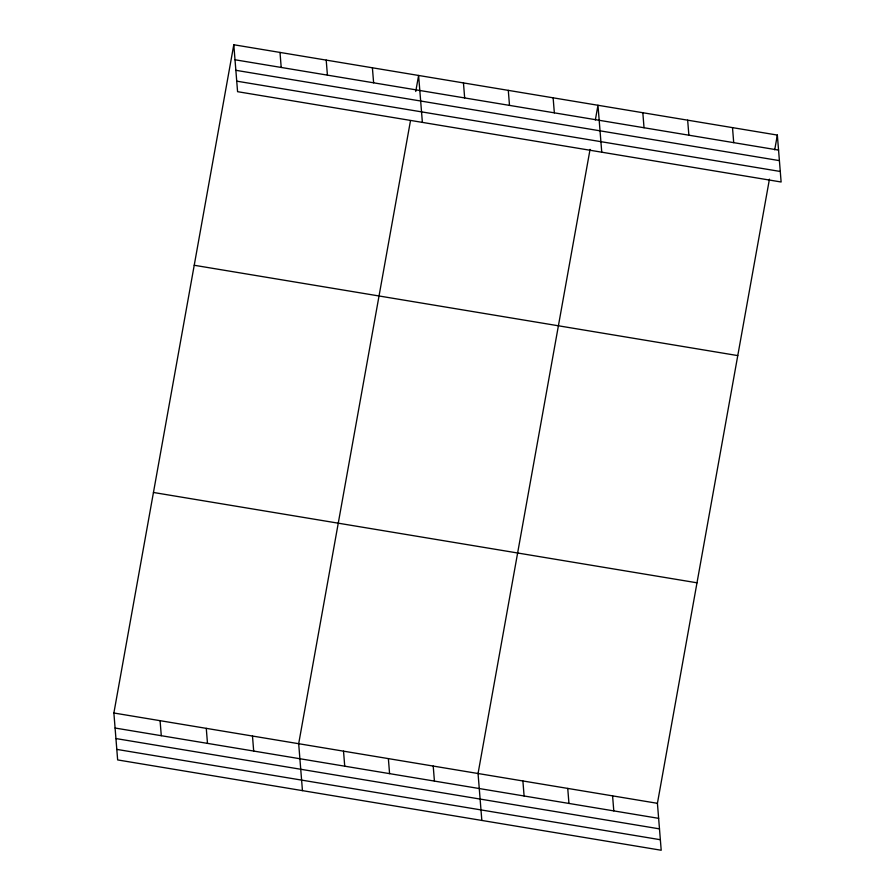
<?xml version="1.0" encoding="UTF-8"?>
<svg xmlns="http://www.w3.org/2000/svg" width="895" height="895" viewBox="0 0 895 895"><rect width="100%" height="100%" fill="white"/><g stroke="black" fill="none" stroke-linecap="round" stroke-linejoin="round"><path stroke-width="1.34" d="M769.431 179.179L657.422 803.318L661.204 850.25L117.648 759.922L113.878 713.002L233.796 44.75L777.352 135.078L781.122 181.998L237.578 91.682L233.796 44.75M410.447 120.903L298.684 743.711L302.454 790.632M415.728 91.503L418.603 75.46L422.384 122.391M590.062 149.375L478.053 773.515L481.834 820.446M595.343 119.964L597.972 105.263L601.753 152.195M774.712 149.778L777.352 135.078M235.005 59.775L778.56 150.103M235.855 70.302L779.4 160.63M236.727 81.154L780.272 171.471M194.226 265.267L737.771 355.595M153.448 492.474L697.004 582.802M113.878 713.002L657.422 803.318M115.086 728.027L658.63 818.343M115.936 738.554L659.481 828.871M116.809 749.395L660.353 839.723M732.502 127.616L733.71 142.652M687.662 120.165L688.87 135.201M642.823 112.714L644.031 127.75M612.583 795.868L613.791 810.892M553.132 97.812L554.341 112.848M567.743 788.417L568.952 803.441M508.293 90.361L509.501 105.386M522.893 780.966L524.101 795.991M463.453 82.911L464.662 97.935M433.214 766.064L434.422 781.089M372.398 67.785L373.618 82.81M388.374 758.613L389.582 773.638M326.205 60.11L327.413 75.135M343.523 751.162L344.732 766.187M280.001 52.425L281.209 67.461M252.48 736.026L253.688 751.062M206.275 728.351L207.483 743.376M160.082 720.676L161.29 735.701"/></g></svg>
